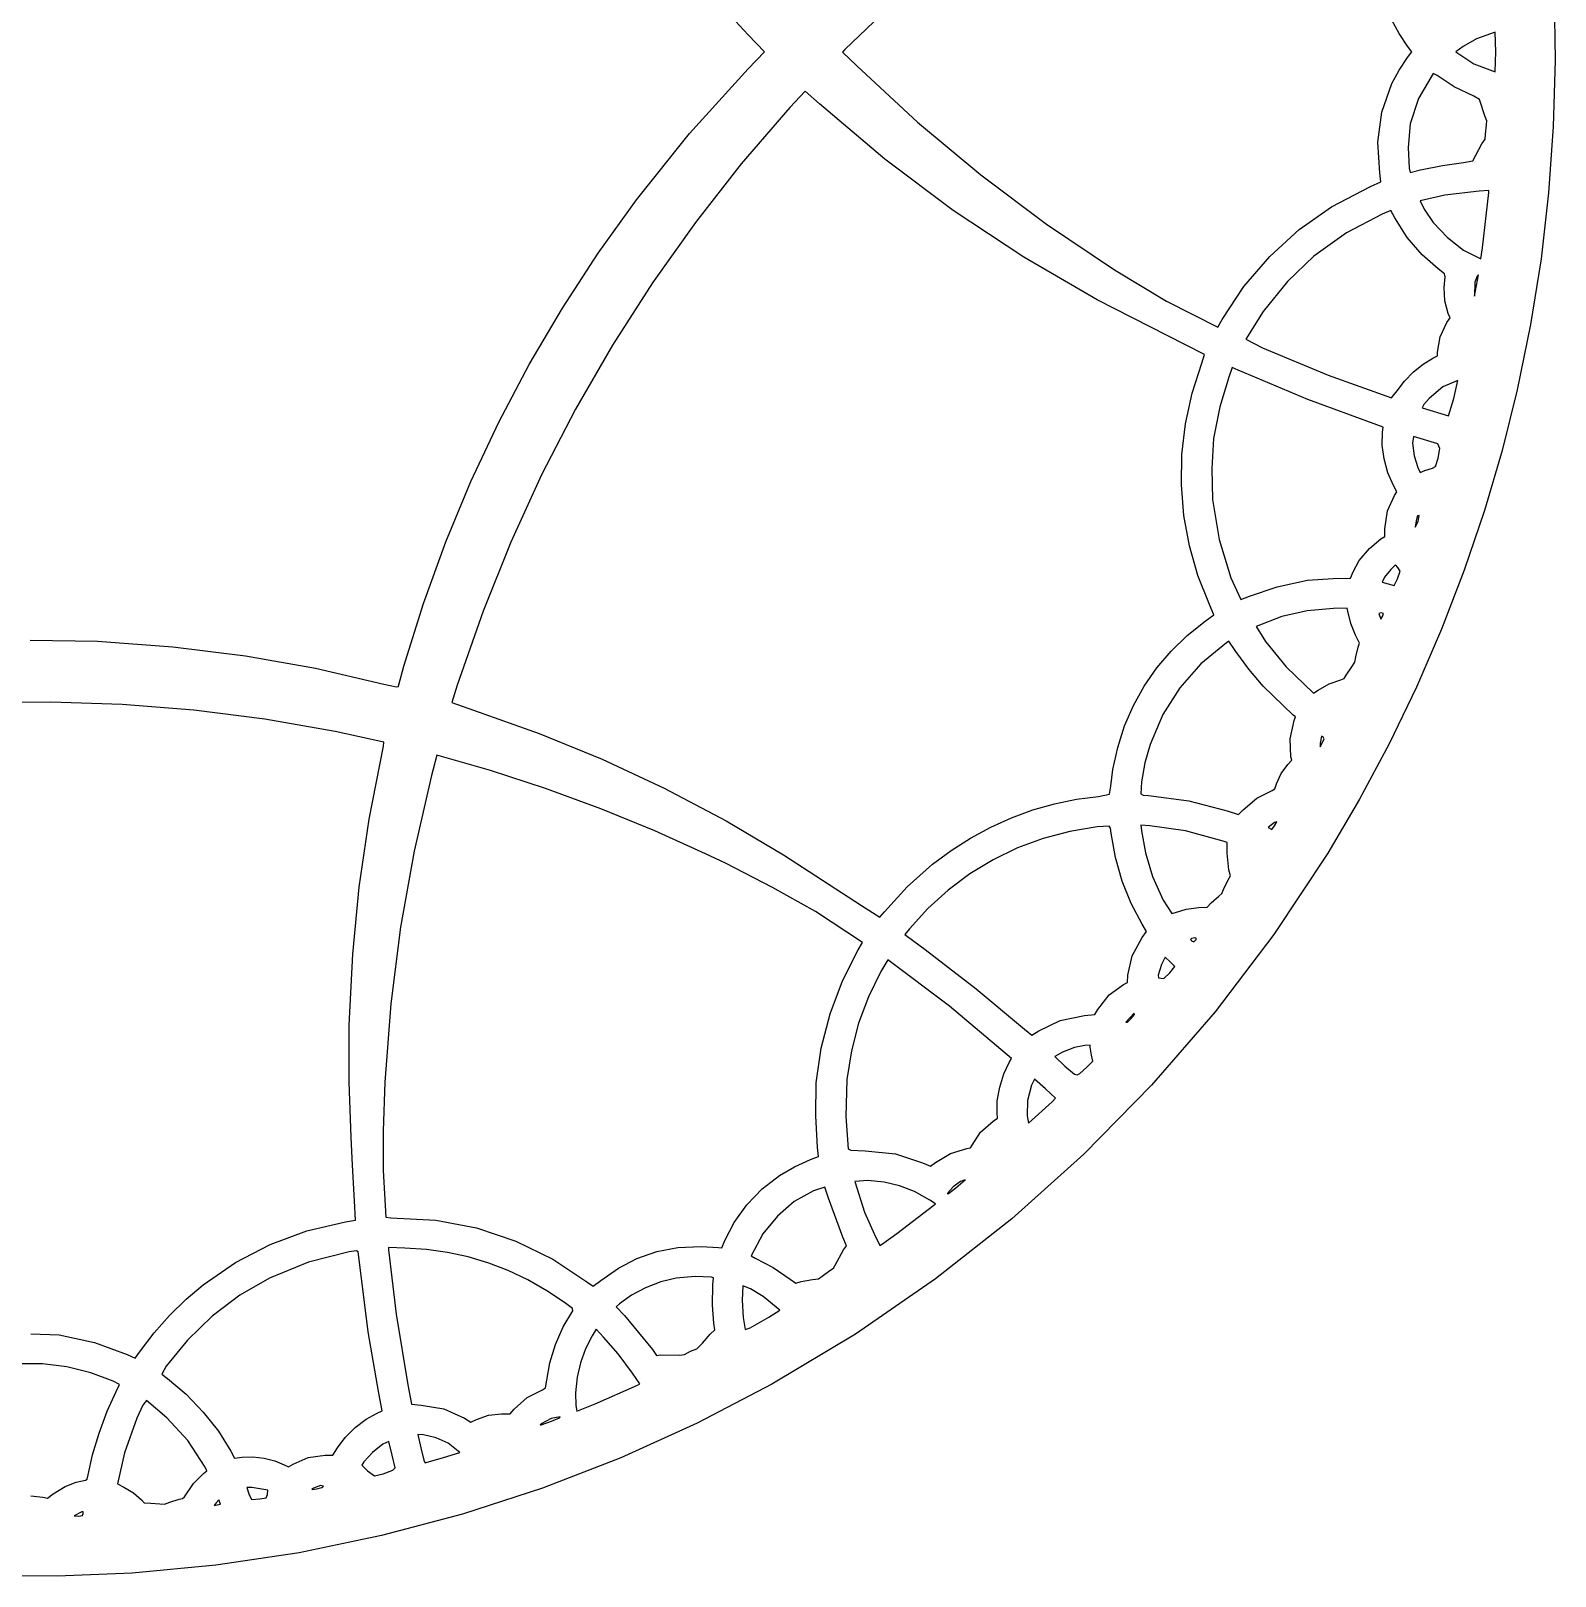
# Model space of a CAD drawing. Extents: x -114 to 176, y -106 to 184.
# Drawn here: x 30.8 to 175.9, y -105.7 to 41.3 of the extents above; entities that cross this region are included whole.
import ezdxf

# ---------------------------------------------------------------- set-up
doc = ezdxf.new("R2010")
doc.units = 0

msp = doc.modelspace()

# ---------------------------------------------------------------- linework, layer by layer
at = {"layer": 'Layer 1'}
for p, q in [((99.121386, 40.966049), (95.725857, 44.634822)), ((113.136847, 44.159595), (108.319407, 39.566765)), ((175.804886, 44.882248), (175.909296, 38.558522)), ((161.065072, 41.086817), (160.385046, 42.362711)), ((170.216699, 41.226987), (168.428469, 40.582364)), ((170.26, 39.333757), (170.216699, 41.226987)), ((100.676836, 39.340409), (99.121386, 40.966049)), ((161.875612, 39.883093), (161.065072, 41.086817)), ((162.282652, 39.341726), (161.875612, 39.883093)), ((167.145432, 39.867837), (166.451759, 39.341794)), ((168.428469, 40.582364), (167.145432, 39.867837)), ((99.121386, 37.716519), (100.676836, 39.340409)), ((108.319407, 39.566765), (108.095393, 39.326182)), ((108.095393, 39.326182), (109.439473, 38.016062)), ((161.065073, 37.596652), (161.875612, 38.800359)), ((161.875612, 38.800359), (162.282652, 39.341726)), ((166.451759, 39.341794), (168.169199, 38.219534)), ((170.201819, 37.447866), (170.259993, 39.333756)), ((170.259993, 39.333756), (170.26, 39.333757)), ((175.909296, 38.558522), (175.738596, 32.242477)), ((93.535335, 31.561706), (99.121386, 37.716519)), ((109.439473, 38.016062), (115.223346, 32.661867)), ((160.385048, 36.32077), (161.065073, 37.596652)), ((164.298197, 37.27832), (162.89377, 34.898424)), ((164.671554, 37.084061), (164.298197, 37.27832)), ((166.295225, 36.018251), (164.671554, 37.084061)), ((168.169199, 38.219534), (170.201819, 37.447866)), ((104.548538, 35.593293), (103.085568, 34.062533)), ((105.897148, 34.413483), (104.548538, 35.593293)), ((159.428674, 33.602449), (160.385048, 36.32077)), ((168.159264, 35.118181), (166.295225, 36.018251)), ((103.085568, 34.062533), (98.448348, 28.680356)), ((112.129355, 29.130647), (105.897148, 34.413483)), ((162.89377, 34.898424), (162.103877, 32.49134)), ((168.726846, 34.827873), (168.159264, 35.118181)), ((169.223664, 33.244313), (168.726846, 34.827873)), ((115.223346, 32.661867), (121.255318, 27.630008)), ((159.030764, 30.745334), (159.428674, 33.602449)), ((162.103877, 32.49134), (161.938218, 30.2319)), ((169.408725, 32.79563), (169.223664, 33.244313)), ((169.289913, 31.520944), (169.372254, 32.400588)), ((169.372254, 32.400588), (169.408725, 32.79563)), ((88.498786, 25.279019), (93.535335, 31.561706)), ((168.949172, 30.591528), (169.242082, 31.033942)), ((169.242082, 31.033942), (169.289913, 31.520944)), ((175.738596, 32.242477), (175.29313, 25.941166)), ((159.215592, 27.849359), (159.030764, 30.745334)), ((161.938218, 30.2319), (162.029892, 28.28881)), ((168.095174, 28.980798), (168.949172, 30.591528)), ((98.448348, 28.680356), (94.086543, 23.113894)), ((118.609041, 24.26317), (112.129355, 29.130647)), ((162.029892, 28.28881), (162.124993, 27.876489)), ((162.124993, 27.876489), (163.112626, 28.120038)), ((163.112626, 28.120038), (165.182996, 28.545744)), ((165.182996, 28.545744), (165.183, 28.545747)), ((165.183, 28.545747), (167.18045, 28.821278)), ((167.18045, 28.821278), (168.095174, 28.980798)), ((121.255318, 27.630008), (127.511743, 22.939176)), ((154.6305, 24.608533), (158.34919, 26.537893)), ((158.34919, 26.537893), (159.339315, 26.978724)), ((159.339315, 26.978724), (159.215592, 27.849359)), ((84.841782, 20.194064), (88.498786, 25.279019)), ((165.40712, 25.709431), (163.0736, 25.160687)), ((163.0736, 25.160687), (163.455314, 24.374687)), ((168.67399, 26.093958), (165.40712, 25.709431)), ((169.588711, 26.146143), (168.67399, 26.093958)), ((168.988775, 20.713361), (169.588697, 25.967561)), ((169.588697, 25.967561), (169.588711, 26.146143)), ((175.29313, 25.941166), (174.573243, 19.661638)), ((125.339755, 19.80855), (118.609041, 24.26317)), ((151.548767, 22.435489), (154.6305, 24.608533)), ((159.466074, 23.891139), (156.069774, 22.121635)), ((160.284351, 24.246349), (159.466074, 23.891139)), ((160.650853, 23.563033), (160.284351, 24.246349)), ((161.820408, 21.690388), (160.650853, 23.563033)), ((163.455314, 24.374687), (164.31543, 23.112137)), ((94.086543, 23.113894), (90.003344, 17.368385)), ((127.511743, 22.939176), (133.968973, 18.608062)), ((148.746051, 19.879046), (151.548767, 22.435489)), ((156.069774, 22.121635), (152.949924, 19.900369)), ((164.31543, 23.112137), (165.673161, 21.667199)), ((163.272293, 20.037313), (161.820408, 21.690388)), ((165.673161, 21.667199), (167.19923, 20.485377)), ((168.842, 19.649291), (168.988775, 20.713361)), ((81.432984, 14.965359), (84.841782, 20.194064)), ((132.325048, 15.764283), (125.339755, 19.80855)), ((146.286185, 17.005072), (148.746051, 19.879046)), ((152.949924, 19.900369), (150.4301, 17.480168)), ((164.796003, 18.698483), (163.272293, 20.037313)), ((167.19923, 20.485377), (168.842, 19.649297)), ((168.842, 19.649297), (168.842, 19.649291)), ((174.573243, 19.661638), (173.579278, 13.410946)), ((133.968973, 18.608062), (138.922212, 15.638197)), ((165.387192, 18.22395), (164.796003, 18.698483)), ((165.358418, 16.936997), (165.449451, 17.953727)), ((165.449451, 17.953727), (165.387192, 18.22395)), ((168.225035, 16.087448), (168.609001, 18.135168)), ((168.481312, 18.00167), (168.270732, 17.427638)), ((168.609, 18.135163), (168.481312, 18.00167)), ((168.609001, 18.135168), (168.609, 18.135163)), ((90.003344, 17.368385), (86.201943, 11.44907)), ((144.233, 13.879433), (146.286185, 17.005072)), ((150.4301, 17.480168), (148.114044, 14.653849)), ((165.414212, 15.650903), (165.358418, 16.936997)), ((168.270732, 17.427638), (168.225035, 16.087448)), ((78.275148, 9.598435), (81.432984, 14.965359)), ((140.725568, 11.469163), (132.325048, 15.764283)), ((138.922212, 15.638197), (143.799033, 13.137232)), ((165.736607, 14.461627), (165.414212, 15.650903)), ((143.799033, 13.137232), (144.232918, 13.879315)), ((144.232918, 13.879315), (144.233, 13.879433)), ((148.114044, 14.653849), (146.475844, 12.005609)), ((164.981739, 12.232178), (165.618514, 13.602907)), ((165.618514, 13.602907), (165.907625, 14.036293)), ((165.907625, 14.036293), (165.736607, 14.461627)), ((173.579278, 13.410946), (172.31158, 7.19614)), ((146.475844, 12.005609), (148.059824, 11.168903)), ((164.732518, 10.784997), (164.981739, 12.232178)), ((86.201943, 11.44907), (82.685533, 5.361188)), ((142.545488, 10.549181), (140.725568, 11.469163)), ((142.272461, 9.719324), (142.545488, 10.549181)), ((148.059824, 11.168903), (154.300324, 8.587213)), ((164.27345, 10.186605), (164.731671, 10.40669)), ((164.731671, 10.40669), (164.732518, 10.784997)), ((75.371031, 4.098819), (78.275148, 9.598435)), ((141.357173, 6.85765), (142.272461, 9.719324)), ((145.181507, 9.314845), (144.846329, 8.404662)), ((145.75437, 9.051114), (145.181507, 9.314845)), ((152.366551, 6.274276), (145.75437, 9.051114)), ((161.586948, 8.024292), (162.433636, 8.894411)), ((162.433636, 8.894411), (163.353368, 9.63731)), ((163.353368, 9.63731), (164.27345, 10.186605)), ((144.846329, 8.404662), (143.986636, 5.574076)), ((154.300324, 8.587213), (160.331794, 6.416553)), ((160.886, 7.093335), (161.586948, 8.024292)), ((165.230058, 7.473453), (163.922904, 6.371534)), ((166.655298, 8.06915), (165.230058, 7.473453)), ((166.279, 6.3749), (166.655298, 8.06915)), ((140.730623, 3.962282), (141.357173, 6.85765)), ((158.95177, 3.843374), (152.366551, 6.274276)), ((160.331794, 6.416553), (160.885869, 7.093321)), ((160.885869, 7.093321), (160.886, 7.093335)), ((163.922904, 6.371534), (163.406145, 5.786745)), ((165.775648, 4.719158), (166.279008, 6.374898)), ((166.279008, 6.374898), (166.279, 6.3749)), ((172.31158, 7.19614), (170.873186, 1.42226)), ((82.685533, 5.361188), (79.457306, -0.890022)), ((143.986636, 5.574076), (143.409409, 2.566182)), ((163.406145, 5.786745), (163.263098, 5.467503)), ((163.263098, 5.467503), (165.775648, 4.719158)), ((72.72339, -1.52796), (75.371031, 4.098819)), ((140.392314, 1.048752), (140.730623, 3.962282)), ((159.554263, 3.645683), (158.95177, 3.843374)), ((159.453731, 1.932589), (159.488432, 3.143271)), ((159.488432, 3.143271), (159.554263, 3.645683)), ((143.409409, 2.566182), (143.248102, -0.296526)), ((159.628111, 0.611841), (159.453731, 1.932589)), ((162.437602, 2.733205), (162.343957, 2.109671)), ((162.343957, 2.109671), (162.492567, 0.906555)), ((164.748402, 2.035693), (162.437602, 2.733205)), ((164.932475, 1.613211), (164.748402, 2.035693)), ((164.773745, 0.689443), (164.932475, 1.613211)), ((140.341749, -1.867411), (140.392314, 1.048752)), ((159.989354, -0.709387), (159.628111, 0.611841)), ((162.492567, 0.906555), (162.858253, -0.189415)), ((164.540452, -0.094104), (164.773745, 0.689443)), ((170.873186, 1.42226), (169.187668, -4.309779)), ((79.457306, -0.890022), (76.520453, -7.29932)), ((143.248102, -0.296526), (143.300327, -3.241788)), ((160.515242, -1.921509), (159.989354, -0.709387)), ((162.858253, -0.189415), (163.076682, -0.671148)), ((163.076682, -0.671148), (163.513189, -0.490577)), ((163.513189, -0.490577), (164.227597, -0.262793)), ((164.227597, -0.262793), (164.2276, -0.262794)), ((164.2276, -0.262794), (164.540452, -0.094104)), ((70.33498, -7.276372), (72.72339, -1.52796)), ((140.578433, -4.770676), (140.341749, -1.867411)), ((159.957686, -4.332406), (160.62096, -2.854899)), ((160.839374, -2.526308), (160.515242, -1.921509)), ((160.62096, -2.854899), (160.839374, -2.526308)), ((143.300327, -3.241788), (143.926409, -7.069734)), ((159.705768, -6.026229), (159.957686, -4.332406)), ((169.187668, -4.309779), (167.261793, -9.98344)), ((141.101868, -7.645513), (140.578433, -4.770676)), ((162.672818, -5.262264), (162.593899, -5.894667)), ((162.593899, -5.894667), (162.8696, -5.341512)), ((162.827284, -4.800845), (162.672818, -5.262264)), ((162.958517, -4.775787), (162.827284, -4.800845)), ((162.8696, -5.341512), (162.958517, -4.775787)), ((162.8696, -5.341512), (162.8696, -5.341512)), ((68.20856, -13.140889), (70.33498, -7.276372)), ((76.520453, -7.29932), (73.878168, -13.861467)), ((143.926409, -7.069734), (145.034947, -10.687958)), ((158.256757, -7.913067), (159.326631, -6.996955)), ((159.326631, -6.996955), (159.699277, -6.778162)), ((159.699277, -6.778162), (159.705768, -6.026229)), ((141.911559, -10.47639), (141.101868, -7.645513)), ((157.277381, -9.059305), (158.256757, -7.913067)), ((156.4495, -10.7253), (156.702876, -10.142035)), ((156.702876, -10.142035), (157.277381, -9.059305)), ((160.278672, -9.912407), (159.665536, -10.650321)), ((160.726079, -9.472883), (160.278672, -9.912407)), ((160.935787, -9.725729), (160.726079, -9.472883)), ((160.9096, -10.781295), (161.148213, -10.053253)), ((161.148213, -10.053253), (160.935787, -9.725729)), ((167.261793, -9.98344), (165.10233, -15.582185)), ((143.007009, -13.247776), (141.911559, -10.47639)), ((145.034947, -10.687958), (146.001492, -12.778758)), ((146.8366, -12.450133), (149.469839, -11.54359)), ((149.469839, -11.54359), (152.33824, -10.937313)), ((152.33824, -10.937313), (154.78589, -10.773379)), ((154.78589, -10.773379), (156.4495, -10.7253)), ((159.665536, -10.650321), (159.465935, -11.120057)), ((159.465935, -11.120057), (160.591545, -11.42609)), ((160.591545, -11.42609), (160.909601, -10.781295)), ((160.909601, -10.781295), (160.9096, -10.781295)), ((66.346886, -19.115981), (68.20856, -13.140889)), ((146.001492, -12.778758), (146.836629, -12.450136)), ((146.836629, -12.450136), (146.8366, -12.450133)), ((73.878168, -13.861467), (71.432128, -20.917897)), ((142.592351, -14.835916), (143.431335, -14.234193)), ((143.431335, -14.234193), (143.007009, -13.247776)), ((149.910553, -14.391055), (147.455553, -15.319777)), ((152.301226, -13.853332), (149.910553, -14.391055)), ((154.814643, -13.625629), (152.301226, -13.853332)), ((156.134503, -13.576951), (154.814643, -13.625629)), ((156.183085, -13.86852), (156.134503, -13.576951)), ((156.465264, -15.057268), (156.183085, -13.86852)), ((159.356596, -14.032236), (159.132582, -14.087292)), ((159.132582, -14.087292), (159.32556, -14.645533)), ((159.32556, -14.645533), (159.4676, -14.375066)), ((159.58061, -14.084856), (159.356596, -14.032236)), ((159.4676, -14.375065), (159.58061, -14.084856)), ((159.4676, -14.375066), (159.4676, -14.375065)), ((140.905712, -16.179709), (142.592351, -14.835916)), ((147.455553, -15.319777), (148.362595, -16.773162)), ((156.909412, -16.14298), (156.465264, -15.057268)), ((157.304647, -16.931119), (156.909412, -16.14298)), ((165.10233, -15.582185), (162.716049, -21.089477)), ((30.787186, -16.627686), (37.19421, -16.720774)), ((37.19421, -16.720774), (44.360281, -17.270785)), ((44.360281, -17.270785), (51.26404, -18.132071)), ((139.374964, -17.66371), (140.905712, -16.179709)), ((144.622205, -16.898892), (142.203063, -18.875474)), ((144.859748, -16.733422), (144.622205, -16.898892)), ((145.535486, -17.724233), (144.859748, -16.733422)), ((148.362595, -16.773162), (150.319413, -19.163067)), ((156.960031, -18.208425), (157.171164, -17.290633)), ((157.171164, -17.290633), (157.304647, -16.931119)), ((51.26404, -18.132071), (57.944959, -19.310562)), ((138.006406, -19.277794), (139.374964, -17.66371)), ((142.203063, -18.875474), (140.178438, -21.154794)), ((146.750784, -19.387425), (145.535486, -17.724233)), ((156.550758, -19.173833), (156.839925, -18.741428)), ((156.839925, -18.741428), (156.960031, -18.208425)), ((57.944959, -19.310562), (64.44251, -20.812184)), ((65.86686, -20.870751), (66.346886, -19.115981)), ((136.806338, -21.011834), (138.006406, -19.277794)), ((148.138686, -21.023743), (146.750784, -19.387425)), ((150.319413, -19.163067), (152.920173, -21.663247)), ((154.419933, -20.783115), (155.5298, -20.394836)), ((155.5298, -20.394836), (155.82438, -20.264537)), ((155.82438, -20.264537), (156.033264, -19.947785)), ((156.033264, -19.947785), (156.550758, -19.173833)), ((64.44251, -20.812184), (65.646475, -21.077036)), ((65.646475, -21.077036), (65.827632, -21.030648)), ((65.827632, -21.030648), (65.86686, -20.870751)), ((71.432128, -20.917897), (70.901709, -22.567367)), ((135.781057, -22.855703), (136.806338, -21.011834)), ((140.178438, -21.154794), (138.560759, -23.720323)), ((150.992066, -23.766423), (148.138686, -21.023743)), ((152.920173, -21.663247), (153.3682, -21.376202)), ((153.3682, -21.376209), (154.419933, -20.783115)), ((153.3682, -21.376202), (153.3682, -21.376209)), ((162.716049, -21.089477), (160.109718, -26.488779)), ((32.73074, -22.51773), (25.908752, -22.587471)), ((39.545954, -22.757419), (32.73074, -22.51773)), ((46.341254, -23.306375), (39.545954, -22.757419)), ((53.1035, -24.164432), (46.341254, -23.306375)), ((70.901709, -22.567367), (72.983129, -23.303498)), ((72.983129, -23.303498), (79.22776, -25.512168)), ((134.936863, -24.799274), (135.781057, -22.855703)), ((59.819552, -25.331428), (53.1035, -24.164432)), ((134.280055, -26.83242), (134.936863, -24.799274)), ((138.560759, -23.720323), (137.362455, -26.555532)), ((150.697379, -26.02268), (151.071477, -24.269647)), ((151.206828, -23.925204), (150.992066, -23.766423)), ((151.071477, -24.269647), (151.206828, -23.925204)), ((64.438272, -26.333108), (59.819552, -25.331428)), ((64.3938, -26.721451), (64.438272, -26.333108)), ((79.22776, -25.512168), (85.227479, -27.963635)), ((150.75759, -27.718997), (150.697379, -26.02268)), ((153.671347, -25.773854), (153.53463, -26.443522)), ((153.53463, -26.443522), (153.535477, -26.779544)), ((153.535477, -26.779544), (153.766411, -26.383352)), ((153.85789, -25.881697), (153.671347, -25.773854)), ((153.766411, -26.383352), (153.945788, -26.027653)), ((153.858107, -25.881697), (153.85789, -25.881697)), ((153.945788, -26.027653), (153.858107, -25.881697)), ((63.043975, -33.673728), (64.3938, -26.721451)), ((69.476745, -27.588898), (68.968666, -29.512078)), ((74.604585, -29.031528), (69.476745, -27.588898)), ((133.816931, -28.945016), (134.280055, -26.83242)), ((137.362455, -26.555532), (136.870779, -28.316529)), ((150.838712, -28.061081), (150.75759, -27.718997)), ((160.109718, -26.488779), (157.290105, -31.763552)), ((79.826354, -30.735283), (74.604585, -29.031528)), ((85.227479, -27.963635), (91.110648, -30.714083)), ((133.619522, -30.513116), (133.816931, -28.945016)), ((136.870779, -28.316529), (136.54696, -30.124902)), ((149.403695, -30.307326), (149.837089, -29.32714)), ((149.837089, -29.32714), (150.480835, -28.448326)), ((150.480835, -28.448326), (150.838712, -28.061081)), ((68.968666, -29.512078), (67.317267, -36.724732)), ((85.08637, -32.666167), (79.826354, -30.735283)), ((91.110648, -30.714083), (97.005629, -33.819698)), ((133.51578, -31.299279), (133.619522, -30.513116)), ((136.54696, -30.124902), (136.470515, -31.249285)), ((148.97695, -30.933721), (149.223475, -30.777888)), ((149.223475, -30.777888), (149.403695, -30.307326)), ((126.210432, -32.791953), (128.27633, -32.201781)), ((128.27633, -32.201781), (130.364415, -31.769824)), ((130.364415, -31.769824), (132.46197, -31.501257)), ((132.46197, -31.501257), (133.51578, -31.299279)), ((136.470515, -31.249285), (136.693511, -31.368843)), ((136.693511, -31.368843), (137.197558, -31.403392)), ((137.197558, -31.403392), (141.065726, -31.907769)), ((141.065726, -31.907769), (144.683348, -32.857942)), ((146.23589, -32.761291), (147.512515, -31.673539)), ((147.512515, -31.673539), (148.97695, -30.933721)), ((157.290105, -31.763552), (154.26398, -36.89726)), ((62.08958, -40.124365), (63.043975, -33.673728)), ((90.220468, -34.760609), (85.08637, -32.666167)), ((122.196068, -34.426232), (124.179439, -33.535162)), ((124.179439, -33.535162), (126.210432, -32.791953)), ((144.683348, -32.857942), (145.771488, -33.226662)), ((145.771488, -33.226662), (146.23589, -32.761289)), ((146.23589, -32.761289), (146.23589, -32.761291)), ((95.064485, -36.955038), (90.220468, -34.760609)), ((97.005629, -33.819698), (102.466774, -37.048475)), ((120.273038, -35.459986), (122.196068, -34.426232)), ((129.716579, -34.828343), (127.185192, -35.50243)), ((132.324619, -34.394063), (129.716579, -34.828343)), ((133.474309, -34.323875), (132.324619, -34.394063)), ((133.606465, -34.534768), (133.474309, -34.323875)), ((133.665699, -35.01205), (133.606465, -34.534768)), ((134.07224, -37.30819), (133.665699, -35.01205)), ((137.337432, -34.299743), (136.488186, -34.242178)), ((136.488186, -34.242178), (136.536799, -34.767125)), ((136.536799, -34.767125), (136.914645, -36.859397)), ((140.747332, -34.769307), (137.337432, -34.299743)), ((144.310922, -35.744013), (140.747332, -34.769307)), ((149.215073, -33.967744), (148.610573, -34.46071)), ((148.610573, -34.46071), (148.950213, -34.655088)), ((148.950213, -34.655088), (149.192896, -34.296135)), ((149.19289, -34.296135), (149.410983, -33.903331)), ((149.192896, -34.296135), (149.19289, -34.296135)), ((149.410983, -33.903331), (149.215073, -33.967744)), ((67.317267, -36.724732), (66.035608, -43.931893)), ((116.65887, -37.934837), (118.423066, -36.631247)), ((118.423066, -36.631247), (120.273038, -35.459986)), ((124.745901, -36.407916), (122.414151, -37.536396)), ((127.185192, -35.50243), (124.745901, -36.407916)), ((144.685481, -35.869447), (144.310922, -35.744013)), ((144.687457, -36.887507), (144.685481, -35.869447)), ((96.952255, -37.858823), (95.064485, -36.955038)), ((101.41643, -40.157468), (96.952255, -37.858823)), ((102.466774, -37.048475), (109.904229, -41.870438)), ((114.242311, -40.111451), (116.65887, -37.934837)), ((122.414151, -37.536396), (120.205384, -38.879464)), ((134.711876, -39.555756), (134.07224, -37.30819)), ((136.914645, -36.859397), (137.597569, -39.129525)), ((144.852396, -38.478317), (144.687457, -36.887507)), ((154.26398, -36.89726), (149.132599, -44.635175)), ((120.205384, -38.879464), (118.135044, -40.428713)), ((135.564656, -41.69609), (134.711876, -39.555756)), ((137.597569, -39.129525), (138.612866, -41.363125)), ((144.358745, -40.351131), (144.753085, -39.486377)), ((144.753085, -39.486377), (145.015427, -39.051061)), ((145.015427, -39.051061), (144.852396, -38.478317)), ((61.477103, -46.51182), (62.08958, -40.124365)), ((105.514755, -42.443933), (101.41643, -40.157468)), ((112.08889, -42.497847), (114.242311, -40.111451)), ((118.135044, -40.428713), (116.218574, -42.175738)), ((143.177813, -41.616078), (143.894905, -40.993096)), ((143.894905, -40.993096), (144.190703, -40.741451)), ((144.190703, -40.741451), (144.358745, -40.351131)), ((109.998735, -45.385303), (105.514755, -42.443933)), ((109.904229, -41.870438), (111.653599, -42.990508)), ((111.653599, -42.990508), (112.088932, -42.497873)), ((112.088932, -42.497873), (112.08889, -42.497847)), ((116.218574, -42.175738), (114.471419, -44.112133)), ((136.610629, -43.67053), (135.564656, -41.69609)), ((138.612866, -41.363125), (139.421299, -42.647195)), ((139.421299, -42.647195), (139.770842, -42.53329)), ((139.770842, -42.53329), (139.77089, -42.533285)), ((139.77089, -42.533285), (140.808909, -42.233624)), ((140.808909, -42.233624), (142.01481, -42.070593)), ((142.01481, -42.070593), (142.792569, -42.026553)), ((142.792569, -42.026553), (143.177813, -41.616078)), ((66.035608, -43.931893), (65.109536, -51.226496)), ((137.027714, -44.357851), (136.610629, -43.67053)), ((109.594861, -46.104879), (109.998735, -45.385303)), ((114.471419, -44.112133), (114.028551, -44.654112)), ((114.028551, -44.654112), (114.272269, -44.835465)), ((114.272269, -44.835465), (115.961149, -46.074585)), ((135.663633, -46.684437), (136.60685, -44.939942)), ((136.60685, -44.939942), (137.027714, -44.357851)), ((141.289131, -45.033256), (141.2245, -45.117382)), ((141.2245, -45.117382), (141.319131, -45.255859)), ((141.60614, -44.96314), (141.289131, -45.033256)), ((141.319131, -45.255859), (141.530717, -45.343161)), ((141.530717, -45.343161), (141.740889, -45.098811)), ((141.764076, -44.986548), (141.60614, -44.96314)), ((141.740889, -45.098811), (141.74089, -45.09881)), ((141.74089, -45.09881), (141.764076, -44.986548)), ((149.132599, -44.635175), (143.541372, -52.002302)), ((61.15303, -53.274551), (61.477103, -46.51182)), ((108.086246, -49.049796), (109.594861, -46.104879)), ((115.961149, -46.074585), (120.814658, -49.806524)), ((135.25995, -48.524092), (135.663633, -46.684437)), ((138.809666, -46.799185), (138.439327, -47.485989)), ((139.289728, -47.228857), (138.809666, -46.799185)), ((111.737722, -48.154198), (110.557487, -50.563071)), ((112.397032, -47.052798), (111.737722, -48.154198)), ((118.287362, -51.450018), (112.397032, -47.052798)), ((138.439327, -47.485989), (138.122422, -48.523025)), ((138.679909, -48.832956), (139.251891, -48.271803)), ((139.25189, -48.271806), (139.704786, -47.698703)), ((139.251891, -48.271803), (139.25189, -48.271806)), ((139.704786, -47.698703), (139.289728, -47.228857)), ((106.901922, -52.183838), (108.086246, -49.049796)), ((120.814658, -49.806524), (125.401849, -53.642525)), ((133.465124, -50.393567), (134.830651, -49.406174)), ((134.830651, -49.406174), (135.215729, -49.211342)), ((135.215729, -49.211342), (135.25995, -48.524092)), ((138.122422, -48.523025), (138.156451, -48.749898)), ((138.156451, -48.749898), (138.679909, -48.832956)), ((65.109536, -51.226496), (64.524896, -58.701478)), ((110.557487, -50.563071), (109.625464, -53.072385)), ((124.186392, -56.425608), (118.287362, -51.450018)), ((132.375001, -51.777724), (133.465124, -50.393567)), ((106.06277, -55.44105), (106.901922, -52.183838)), ((126.76989, -53.8032), (128.79103, -52.810511)), ((128.79103, -52.810511), (131.10995, -52.33881)), ((131.10995, -52.33881), (132.097628, -52.252012)), ((132.097628, -52.252012), (132.375001, -51.777724)), ((135.851277, -52.130444), (135.061634, -52.974799)), ((135.221088, -52.989399), (135.56689, -52.645065)), ((135.56689, -52.645065), (135.879717, -52.250764)), ((135.56689, -52.645065), (135.56689, -52.645065)), ((135.879717, -52.250764), (135.851277, -52.130444)), ((143.541372, -52.002302), (137.508815, -58.980956)), ((61.132009, -58.694108), (61.15303, -53.274551)), ((109.625464, -53.072385), (108.937878, -55.694105)), ((125.401849, -53.642525), (126.10034, -54.221227)), ((126.10034, -54.221227), (126.769892, -53.803186)), ((126.769892, -53.803186), (126.76989, -53.8032)), ((135.061634, -52.974799), (135.221088, -52.989399)), ((105.589671, -58.755479), (106.06277, -55.44105)), ((108.937878, -55.694105), (108.490952, -58.440198)), ((129.02231, -55.821613), (128.308139, -56.238516)), ((130.154029, -55.377033), (129.02231, -55.821613)), ((131.143423, -55.213017), (130.154029, -55.377033)), ((131.653, -55.1703), (131.143423, -55.213017)), ((131.653615, -55.36569), (131.653, -55.1703)), ((131.7781, -56.127591), (131.653615, -55.36569)), ((123.447392, -57.898979), (123.957575, -56.831)), ((123.957575, -56.831), (124.186392, -56.425608)), ((128.308139, -56.238516), (129.258279, -57.161258)), ((129.258279, -57.161258), (130.181641, -57.936318)), ((130.68289, -57.875034), (131.348742, -57.255009)), ((131.348742, -57.255009), (131.902577, -56.694101)), ((131.902577, -56.694101), (131.7781, -56.127591)), ((61.313789, -63.928551), (61.132009, -58.694108)), ((64.524896, -58.701478), (64.362557, -63.316147)), ((105.53924, -61.905969), (105.589671, -58.755479)), ((108.490952, -58.440198), (108.403, -61.957894)), ((123.054409, -59.178146), (123.447392, -57.898979)), ((126.36941, -58.402831), (126.07065, -58.981533)), ((127.4072, -59.311727), (126.36941, -58.402831)), ((130.181641, -57.936318), (130.425254, -57.980369)), ((130.425254, -57.980369), (130.682279, -57.875026)), ((130.682279, -57.875026), (130.68289, -57.875034)), ((122.823925, -60.480895), (123.054409, -59.178146)), ((126.07065, -58.981533), (125.683251, -60.448993)), ((128.373192, -60.22062), (127.4072, -59.311727)), ((128.05289, -60.550046), (128.373192, -60.22062)), ((137.508815, -58.980956), (131.053443, -65.553448)), ((122.801245, -61.61962), (122.823925, -60.480895)), ((122.848847, -62.110912), (122.801245, -61.61962)), ((125.683251, -60.448993), (125.672711, -61.898403)), ((125.79574, -62.591862), (128.05289, -60.550052)), ((128.05289, -60.550052), (128.05289, -60.550046)), ((105.701691, -64.890649), (105.53924, -61.905969)), ((108.403, -61.957894), (108.627697, -65.021698)), ((121.228965, -63.456136), (122.41718, -62.397523)), ((122.41718, -62.397523), (122.848847, -62.110912)), ((125.672711, -61.898403), (125.79574, -62.591862)), ((61.461645, -66.579381), (61.313789, -63.928551)), ((64.362557, -63.316147), (64.373642, -67.103228)), ((120.274046, -64.924665), (120.43049, -64.685893)), ((120.43049, -64.685893), (121.228965, -63.456136)), ((103.512044, -66.734106), (105.033101, -66.057522)), ((105.033101, -66.057522), (105.800827, -65.760548)), ((105.800827, -65.760548), (105.701691, -64.890649)), ((108.627697, -65.021698), (108.87486, -65.164759)), ((108.87486, -65.164759), (110.247567, -65.217374)), ((110.247567, -65.217374), (113.134352, -65.509697)), ((113.134352, -65.509697), (115.711207, -66.354434)), ((116.95589, -66.319556), (118.377989, -65.468789)), ((118.377989, -65.468789), (119.91861, -65.012156)), ((119.91861, -65.012156), (120.274046, -64.924665)), ((131.053443, -65.553448), (124.193768, -71.702091)), ((61.654276, -69.968301), (61.461645, -66.579381)), ((64.373642, -67.103228), (64.640599, -71.533548)), ((100.444485, -68.842256), (102.084501, -67.557412)), ((102.084501, -67.557412), (103.512044, -66.734106)), ((115.711207, -66.354434), (116.476212, -66.685675)), ((116.476212, -66.685675), (116.955885, -66.319585)), ((116.955885, -66.319585), (116.95589, -66.319556)), ((98.979275, -70.365535), (100.444485, -68.842256)), ((105.319531, -69.037827), (103.498891, -70.059968)), ((106.408361, -68.680818), (105.319531, -69.037827)), ((106.742402, -69.715518), (106.408361, -68.680818)), ((110.502642, -68.057189), (109.251902, -68.127643)), ((109.251902, -68.127643), (110.196635, -71.059123)), ((112.062895, -68.202685), (110.502642, -68.057189)), ((113.51226, -68.544665), (112.062895, -68.202685)), ((114.930991, -69.108475), (113.51226, -68.544665)), ((118.630826, -68.64261), (118.109543, -69.232906)), ((118.185239, -69.271017), (118.872601, -68.739074)), ((119.330023, -68.148686), (118.630826, -68.64261)), ((118.872601, -68.739074), (119.748308, -67.978294)), ((119.74831, -67.978294), (119.330023, -68.148686)), ((119.748308, -67.978294), (119.74831, -67.978294)), ((61.744725, -71.809281), (61.654276, -69.968301)), ((97.765385, -72.036034), (98.979275, -70.365535)), ((103.498891, -70.059968), (101.891062, -71.429688)), ((108.120442, -73.453398), (106.742402, -69.715518)), ((113.2461, -73.081504), (116.7727, -70.403774)), ((116.399342, -69.919459), (114.930991, -69.108475)), ((116.938378, -70.253903), (116.399342, -69.919459)), ((116.7727, -70.403774), (116.938378, -70.253903)), ((118.109543, -69.232906), (118.083257, -69.315242)), ((118.083257, -69.315242), (118.185239, -69.271017)), ((57.119886, -72.842545), (60.798274, -71.986124)), ((60.798274, -71.986124), (61.744725, -71.809281)), ((64.640599, -71.533548), (65.103121, -71.585765)), ((65.103121, -71.585765), (69.379461, -71.80948)), ((69.379461, -71.80948), (73.252611, -72.56398)), ((96.879331, -73.762542), (97.765385, -72.036034)), ((101.891062, -71.429688), (100.495731, -73.114808)), ((110.196635, -71.059123), (111.126822, -73.171203)), ((124.193768, -71.702091), (116.948307, -77.409199)), ((53.614813, -74.131599), (57.119886, -72.842545)), ((73.252611, -72.56398), (76.997825, -73.81618)), ((100.495731, -73.114808), (99.395501, -75.203098)), ((108.485584, -74.262582), (108.120442, -73.453398)), ((111.126822, -73.171203), (111.649686, -74.237403)), ((111.888214, -74.069707), (113.246104, -73.081521)), ((113.246104, -73.081521), (113.2461, -73.081504)), ((50.31127, -75.840863), (53.614813, -74.131599)), ((61.126373, -74.840098), (57.266798, -75.807634)), ((61.826545, -74.742138), (61.126373, -74.840098)), ((61.996376, -74.821979), (61.826545, -74.742138)), ((62.241751, -76.846579), (61.996376, -74.821979)), ((66.446696, -74.478974), (64.897266, -74.435015)), ((64.897266, -74.435015), (64.89728, -74.651426)), ((64.89728, -74.651426), (65.613489, -80.763846)), ((68.506441, -74.609303), (66.446696, -74.478974)), ((70.495912, -74.885445), (68.506441, -74.609303)), ((72.455348, -75.314588), (70.495912, -74.885445)), ((76.997825, -73.81618), (80.531582, -75.532028)), ((88.527208, -75.469449), (90.410143, -74.812612)), ((90.410143, -74.812612), (92.41365, -74.410905)), ((92.41365, -74.410905), (94.65379, -74.339094)), ((94.65379, -74.339094), (96.29656, -74.426168)), ((96.29656, -74.426168), (96.595244, -74.465625)), ((96.595244, -74.465625), (96.879331, -73.762542)), ((107.390314, -76.117014), (108.190416, -74.636004)), ((108.190416, -74.636004), (108.485584, -74.262582)), ((111.649686, -74.237403), (111.888214, -74.069707)), ((47.237474, -77.957914), (50.31127, -75.840863)), ((57.266798, -75.807634), (53.544533, -77.333298)), ((74.424986, -75.903924), (72.455348, -75.314588)), ((76.281885, -76.620064), (74.424986, -75.903924)), ((80.531582, -75.532028), (83.770361, -77.67747)), ((85.0861, -77.564425), (86.755606, -76.385394)), ((86.755606, -76.385394), (88.527208, -75.469449)), ((99.395501, -75.203098), (99.787524, -75.446757)), ((99.787524, -75.446757), (101.497859, -76.321561)), ((101.497859, -76.321561), (103.122634, -77.431457)), ((106.873283, -76.622956), (107.23473, -76.385565)), ((107.23473, -76.385565), (107.390314, -76.117014)), ((53.544533, -77.333298), (50.738606, -78.971824)), ((62.957312, -82.435442), (62.241751, -76.846579)), ((78.146903, -77.508305), (76.281885, -76.620064)), ((79.954648, -78.534555), (78.146903, -77.508305)), ((83.770361, -77.67747), (84.373323, -78.116006)), ((84.373323, -78.116006), (85.086159, -77.564395)), ((85.086159, -77.564395), (85.0861, -77.564425)), ((90.799919, -77.693415), (89.34832, -78.256752)), ((92.264615, -77.326416), (90.799919, -77.693415)), ((94.077217, -77.19295), (92.264615, -77.326416)), ((95.611545, -77.244329), (94.077217, -77.19295)), ((95.822275, -77.300251), (95.611545, -77.244329)), ((95.760889, -77.98819), (95.822275, -77.300251)), ((103.122634, -77.431457), (103.652308, -77.817345)), ((103.652308, -77.817345), (104.1441, -77.6619)), ((104.1441, -77.661908), (105.21986, -77.464276)), ((104.1441, -77.6619), (104.1441, -77.661908)), ((105.21986, -77.464276), (105.807446, -77.388204)), ((105.807446, -77.388204), (106.15051, -77.136275)), ((106.15051, -77.136275), (106.873283, -76.622956)), ((116.948307, -77.409199), (109.335572, -82.657084)), ((44.04162, -80.885308), (45.610409, -79.342329)), ((45.610409, -79.342329), (47.237474, -77.957914)), ((50.738606, -78.971824), (48.115111, -80.96255)), ((81.639726, -79.664724), (79.954648, -78.534555)), ((88.005914, -78.972438), (86.868795, -79.796486)), ((89.34832, -78.256752), (88.005914, -78.972438)), ((95.719643, -79.896122), (95.760889, -77.98819)), ((98.5885, -78.077542), (98.542732, -79.446762)), ((99.327407, -78.369145), (98.5885, -78.077542)), ((100.5482, -79.074333), (99.327407, -78.369145)), ((102.13314, -80.382763), (100.5482, -79.074333)), ((65.613489, -80.763846), (66.723769, -87.503096)), ((81.511418, -81.958226), (82.410556, -80.462862)), ((82.379886, -80.238934), (81.639726, -79.664724)), ((82.410556, -80.462862), (82.379886, -80.238934)), ((86.868795, -79.796486), (86.550621, -80.070583)), ((86.550621, -80.070583), (87.344898, -80.904109)), ((95.836883, -81.62564), (95.719643, -79.896122)), ((98.542732, -79.446762), (98.624907, -81.078693)), ((101.0737, -81.059263), (102.13314, -80.382763)), ((42.578268, -82.537155), (44.04162, -80.885308)), ((48.115111, -80.96255), (45.754119, -83.23696)), ((80.764818, -83.647272), (81.511418, -81.958226)), ((84.638936, -82.199096), (84.276676, -82.817015)), ((85.352898, -82.939429), (84.638936, -82.199096)), ((87.344898, -80.904109), (90.008618, -84.137019)), ((95.505416, -82.656984), (95.9424, -82.260346)), ((95.9424, -82.260346), (95.836883, -81.62564)), ((98.624907, -81.078693), (98.838619, -82.209722)), ((98.838619, -82.209722), (99.304343, -82.066952)), ((99.304343, -82.066952), (101.073699, -81.059262)), ((101.073699, -81.059262), (101.0737, -81.059263)), ((30.84714, -82.633945), (33.5353, -82.73395)), ((33.5353, -82.73395), (36.915492, -83.45529)), ((36.915492, -83.45529), (40.00365, -84.61154)), ((41.267514, -84.248174), (42.578268, -82.537155)), ((45.754119, -83.23696), (43.735703, -85.726538)), ((63.949541, -88.284479), (62.957312, -82.435442)), ((80.223978, -85.38821), (80.764818, -83.647272)), ((84.276676, -82.817015), (83.635479, -84.076762)), ((86.743258, -84.529718), (85.352898, -82.939429)), ((94.217089, -84.057398), (94.760279, -83.530114)), ((94.760279, -83.530114), (95.505416, -82.656984)), ((109.335572, -82.657084), (101.37408, -87.42806)), ((40.00365, -84.61154), (40.759661, -84.966601)), ((40.759661, -84.966601), (41.267514, -84.248174)), ((83.635479, -84.076762), (83.160995, -85.389443)), ((88.089268, -86.364829), (86.743258, -84.529718)), ((90.008618, -84.137019), (90.397305, -84.696112)), ((90.397305, -84.696112), (90.770922, -84.640729)), ((90.770922, -84.640729), (92.600632, -84.674988)), ((92.600632, -84.674988), (93.048659, -84.609478)), ((93.048659, -84.609478), (93.608695, -84.295246)), ((93.608695, -84.295246), (93.6087, -84.295249)), ((93.6087, -84.295249), (94.217089, -84.057398)), ((31.944155, -85.486142), (29.67095, -85.49374)), ((34.263422, -85.771834), (31.944155, -85.486142)), ((36.536569, -86.333802), (34.263422, -85.771834)), ((38.67141, -87.15503), (36.536569, -86.333802)), ((43.735703, -85.726538), (43.296441, -86.479831)), ((43.296441, -86.479831), (43.839986, -86.892679)), ((79.942116, -87.039252), (80.223978, -85.38821)), ((83.160995, -85.389443), (82.848667, -86.770662)), ((88.793434, -87.407849), (88.089268, -86.364829)), ((38.10239, -90.002208), (38.952788, -88.113831)), ((39.290024, -87.442357), (38.67141, -87.15503)), ((38.952788, -88.113831), (39.290024, -87.442357)), ((43.839986, -86.892679), (45.613099, -88.381538)), ((66.723769, -87.503096), (67.062729, -89.340356)), ((78.079609, -88.698218), (79.530281, -87.964585)), ((79.530281, -87.964585), (79.836381, -87.769862)), ((79.836381, -87.769862), (79.942116, -87.039252)), ((82.848667, -86.770662), (82.693936, -88.236025)), ((84.5383, -89.287746), (88.58755, -87.515926)), ((88.58755, -87.515926), (88.793434, -87.407849)), ((101.37408, -87.42806), (94.2679, -91.129902)), ((41.506496, -89.42269), (40.936243, -90.656717)), ((41.839843, -88.986918), (41.506496, -89.42269)), ((43.791215, -90.622653), (41.839843, -88.986918)), ((45.613099, -88.381538), (47.253417, -90.078546)), ((64.273092, -89.977739), (63.949541, -88.284479)), ((67.062729, -89.340356), (67.977453, -89.412286)), ((67.977453, -89.412286), (70.136863, -89.785713)), ((76.835781, -89.798445), (78.079609, -88.698218)), ((82.693936, -88.236025), (82.695164, -89.444771)), ((82.695164, -89.444771), (82.807573, -89.988755)), ((82.807573, -89.988755), (84.538303, -89.287749)), ((84.538303, -89.287749), (84.5383, -89.287746)), ((37.335877, -92.074203), (38.10239, -90.002208)), ((40.936243, -90.656717), (39.741843, -93.961998)), ((45.794593, -92.793618), (43.791215, -90.622653)), ((47.253417, -90.078546), (48.692813, -91.905743)), ((61.721855, -91.543674), (62.768772, -90.744863)), ((62.768772, -90.744863), (63.811399, -90.173968)), ((63.811399, -90.173968), (64.273092, -89.977739)), ((70.136863, -89.785713), (72.103043, -90.660726)), ((72.103043, -90.660726), (72.708567, -91.030722)), ((72.708567, -91.030722), (73.268603, -90.779468)), ((73.2686, -90.779439), (74.411645, -90.372462)), ((73.268603, -90.779468), (73.2686, -90.779439)), ((74.411645, -90.372462), (75.63332, -90.251924)), ((75.63332, -90.251924), (76.475448, -90.242837)), ((76.475448, -90.242837), (76.835781, -89.798445)), ((79.415922, -91.301685), (80.409504, -90.940811)), ((80.365781, -90.702889), (79.420804, -91.2128)), ((81.230704, -90.525073), (80.365781, -90.702889)), ((80.4095, -90.940811), (81.166158, -90.629626)), ((80.409504, -90.940811), (80.4095, -90.940811)), ((81.166158, -90.629626), (81.230704, -90.525073)), ((94.2679, -91.129902), (86.978278, -94.427543)), ((36.712985, -94.151427), (37.335877, -92.074203)), ((48.692813, -91.905743), (49.863156, -93.785169)), ((60.012119, -93.479638), (60.769889, -92.48405)), ((60.769889, -92.48405), (61.721855, -91.543674)), ((68.20396, -92.258048), (67.676922, -92.209063)), ((67.676922, -92.209063), (67.970365, -93.469753)), ((69.407982, -92.537894), (68.20396, -92.258048)), ((70.57229, -93.047832), (69.407982, -92.537894)), ((79.420804, -91.2128), (79.322006, -91.305635)), ((79.322006, -91.305635), (79.415922, -91.301685)), ((39.741843, -93.961998), (39.0757, -96.895498)), ((47.438243, -95.324048), (45.794593, -92.793618)), ((49.863156, -93.785169), (50.226057, -94.452153)), ((59.576202, -94.170348), (60.012119, -93.479638)), ((63.353129, -93.921555), (62.545005, -94.825542)), ((64.339465, -93.139572), (63.353129, -93.921555)), ((64.900418, -92.884034), (64.339465, -93.139572)), ((65.228275, -94.166404), (64.900418, -92.884034)), ((67.970365, -93.469753), (68.291202, -94.774826)), ((70.1148, -94.3997), (71.6678, -93.921162)), ((71.6678, -93.921162), (70.57229, -93.047832)), ((36.293448, -96.055491), (36.712985, -94.151427)), ((47.602327, -95.661786), (47.438243, -95.324048)), ((50.226057, -94.452153), (50.962211, -94.383971)), ((50.962211, -94.383971), (51.970168, -94.350635)), ((51.970168, -94.350635), (53.039031, -94.471058)), ((53.039031, -94.471058), (54.070431, -94.727584)), ((54.070431, -94.727584), (54.966001, -95.102556)), ((54.966001, -95.102556), (55.356576, -95.286994)), ((55.356576, -95.286994), (55.814998, -95.032015)), ((55.81499, -95.032085), (57.248918, -94.394044)), ((55.814998, -95.032015), (55.81499, -95.032085)), ((57.248918, -94.394044), (58.85786, -94.171477)), ((58.85786, -94.171477), (59.576202, -94.170348)), ((62.545005, -94.825542), (62.33574, -95.14495)), ((62.33574, -95.14495), (62.888387, -95.661278)), ((65.512049, -95.394764), (65.228275, -94.166404)), ((65.290558, -95.592672), (65.512049, -95.394764)), ((68.291202, -94.774826), (68.3688, -94.903035)), ((68.3688, -94.903035), (68.462464, -94.886973)), ((68.462464, -94.886973), (70.114804, -94.399697)), ((70.114804, -94.399697), (70.1148, -94.3997)), ((86.978278, -94.427543), (79.524704, -97.315226)), ((34.093452, -97.153487), (35.158, -96.750076)), ((35.158, -96.750076), (36.040952, -96.559523)), ((36.040952, -96.559523), (36.194331, -96.474992)), ((36.194331, -96.474992), (36.293448, -96.055491)), ((39.0757, -96.895498), (39.698728, -97.215958)), ((45.461146, -98.135293), (46.3271, -96.889151)), ((46.3271, -96.889151), (47.270516, -95.938293)), ((47.270516, -95.938293), (47.602327, -95.661786)), ((62.888387, -95.661278), (63.553045, -96.151622)), ((63.553045, -96.151622), (64.367058, -95.958119)), ((64.367054, -95.958107), (65.290558, -95.592672)), ((64.367058, -95.958119), (64.367054, -95.958107)), ((30.842992, -98.057852), (31.977114, -98.167553)), ((31.977114, -98.167553), (32.419384, -98.282158)), ((32.419384, -98.282158), (32.952812, -97.864777)), ((32.952812, -97.864777), (34.093452, -97.153487)), ((39.698728, -97.215958), (40.602728, -97.765513)), ((40.602728, -97.765513), (41.359878, -98.430218)), ((41.359878, -98.430218), (41.637043, -98.724787)), ((44.082754, -98.648053), (44.955376, -98.375647)), ((44.955376, -98.375647), (45.29032, -98.300167)), ((45.29032, -98.300167), (45.461146, -98.135293)), ((48.747089, -98.445858), (48.475978, -98.722269)), ((48.902554, -98.839205), (48.747089, -98.445858)), ((51.862202, -97.246296), (51.413638, -97.268958)), ((51.413638, -97.268958), (51.592499, -97.84766)), ((51.592499, -97.84766), (51.847507, -98.385959)), ((51.847507, -98.385959), (52.626239, -98.341334)), ((53.390512, -97.52582), (51.862202, -97.246296)), ((52.626239, -98.341334), (52.626254, -98.341334)), ((52.626254, -98.341334), (53.236139, -98.256112)), ((53.236139, -98.256112), (53.363701, -97.922094)), ((53.363701, -97.922094), (53.390512, -97.52582)), ((58.419378, -97.052686), (57.595978, -97.36836)), ((57.595978, -97.36836), (57.635764, -97.448186)), ((57.635764, -97.448186), (58.027354, -97.378548)), ((58.027354, -97.378543), (58.531386, -97.266941)), ((58.027354, -97.378548), (58.027354, -97.378543)), ((58.699396, -97.114812), (58.419378, -97.052686)), ((58.531386, -97.266941), (58.699396, -97.114812)), ((79.524704, -97.315226), (71.926668, -99.787198)), ((35.687711, -99.58653), (34.95405, -99.962365)), ((34.95405, -99.962365), (35.383411, -99.979524)), ((35.383411, -99.979524), (35.755299, -99.930203)), ((35.82934, -99.575796), (35.687711, -99.58653)), ((35.755299, -99.930203), (35.837055, -99.744966)), ((35.837054, -99.744961), (35.82934, -99.575796)), ((35.837055, -99.744966), (35.837054, -99.744961)), ((41.637043, -98.724787), (42.271749, -98.733734)), ((42.271749, -98.733734), (43.130469, -98.799692)), ((43.130469, -98.799692), (43.558853, -98.847588)), ((43.558853, -98.847588), (44.082745, -98.648026)), ((44.082745, -98.648026), (44.082754, -98.648053)), ((48.475978, -98.722269), (48.282879, -98.972679)), ((48.282879, -98.972679), (48.581566, -98.916878)), ((48.581566, -98.916878), (48.902554, -98.839205)), ((48.902554, -98.839205), (48.902554, -98.839205)), ((71.926668, -99.787198), (64.203657, -101.837702)), ((64.203657, -101.837702), (56.375163, -103.460983)), ((56.375163, -103.460983), (48.460674, -104.651288)), ((33.340835, -105.687334), (26.51618, -105.669032)), ((40.47968, -105.40286), (33.340835, -105.687334)), ((48.460674, -104.651288), (40.47968, -105.40286))]:
    msp.add_line(p, q, dxfattribs=at)

doc.saveas('drawing.dxf')
